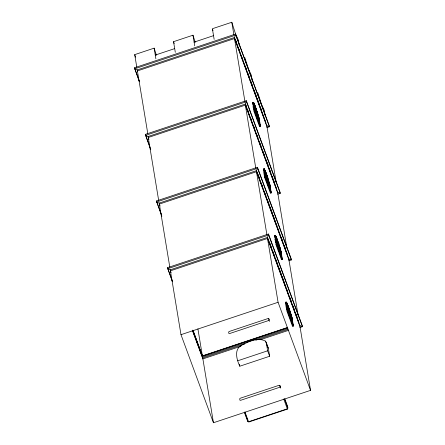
<?xml version="1.0" encoding="UTF-8"?>
<svg xmlns="http://www.w3.org/2000/svg" width="445" height="445" viewBox="0 0 445 445"><rect width="100%" height="100%" fill="white"/><g stroke="black" fill="none" stroke-linecap="round" stroke-linejoin="round"><path stroke-width="0.67" d="M275.093 235.283L280.901 251.72L279.955 247.387L277.096 238.959L275.627 235.655L274.621 235.438L274.654 236.228L275.349 236.134L275.322 235.411L274.621 235.438M285.673 302.183L286.369 302.155L286.402 302.878L285.707 302.973L285.673 302.183L286.68 302.4L289.128 308.363L291.675 316.551L292.026 318.136L291.475 318.626M264.258 168.978L264.197 169.895L264.258 168.978L263.557 169L263.596 169.79L264.564 169.222L264.03 168.844L263.679 169.412M286.369 302.155L288.015 305.882L287.526 306.049L286.619 303.245L290.123 312.757L290.162 313.797M255.519 108.875L256.009 108.713L253.722 102.639L252.716 102.422L252.749 103.212L253.444 103.118L253.411 102.395L253.35 103.312L258.567 117.463M286.586 302.667L286.463 302.277L285.99 302.433M258.734 117.547L258.99 118.704L258.044 114.371L255.191 105.943L253.722 102.639L252.716 102.422M263.98 169.651L264.28 170.251L264.502 170.068L264.58 170.847L265.07 170.685L264.564 169.222L263.557 169M244.405 412.398L247.709 421.365L249 421.916L287.209 409.172L287.854 407.976L287.603 406.48L284.772 398.798M256.292 113.709L256.709 113.547L256.125 112.696L255.792 110.677L256.242 110.683L257.488 118.181L256.687 118.815M254.251 109.097L259.969 124.711L259.836 125.306L259.018 118.971L253.049 102.628L252.832 102.828L253.5 103.24L254.74 110.738L253.778 110.916L259.613 126.692L260.414 126.057L259.174 118.559L253.656 103.485L253.433 103.668L253.739 104.269L254.34 103.874L253.505 102.517M268.107 185.203L268.329 184.758L267.089 177.26L266.638 177.255L267.84 184.514L265.281 177.577M281.524 259.708L282.097 259.513L276.262 243.743L274.982 236.028L275.411 236.256L276.651 243.754L275.689 243.932L278.598 251.831L279.393 251.197L278.153 243.699L277.702 243.693L278.904 250.952L279.393 251.197M286.63 310.037L285.462 302.967L286.029 302.772L286.458 303.001L287.698 310.499L286.736 310.677L289.645 318.576L290.446 317.941L289.205 310.443L288.749 310.438L289.951 317.697L290.446 317.941M289.884 319.16L292.571 326.452L293.144 326.257L293.372 325.818L292.131 318.32L286.313 302.639M259.969 124.711L253.739 106.772M266.844 177.472L267.273 177.694L268.513 185.192L268.207 185.454L268.341 184.859L267.673 183.507L267.807 181.643M278.82 250.446L281.746 258.322L281.54 255.703L275.561 239.282L278.704 247.07L278.286 247.231L278.748 247.459L278.314 247.414L279.149 249.779L278.737 249.94M289.745 315.077L286.697 306.533L289.662 314.576L289.995 316.595M255.958 111.684L256.426 111.117L256.003 110.888L256.242 110.683M267.184 179.19L264.08 170.318L264.347 169.818L263.345 169.784M278.119 246.219L278.537 246.057L275.144 236.751L275.411 236.256M278.164 245.117L277.869 244.706L278.336 244.133L277.908 243.905L278.153 243.699M286.191 303.501L286.458 303.001M289.25 313.469L289.667 313.308L289 311.951L289.205 310.443M287.209 409.172L287.854 407.976L284.55 399.009M258.133 117.13L258.712 116.785L258.701 117.636M264.347 169.094L267.011 175.185L269.709 184.708M291.091 316.89L291.675 316.551L291.948 318.464L286.146 302.027M265.409 172.866L266.032 172.521L266.06 173.622M276.473 239.304L276.289 238.125L276.473 239.304L277.096 238.959L276.44 239.065M288.015 305.882L287.487 305.81M248.444 421.788L287.47 408.771M257.922 114.504L257.349 114.499L257.928 115.567M280.901 251.72L279.955 247.387L279.254 247.515L279.071 246.013L275.266 235.894L281.079 251.575L282.319 259.073L282.097 259.513L281.885 258.228M264.664 173.856L264.942 173.578M278.653 248.171L278.932 247.887L278.481 248.421L281.624 256.209M253.06 102.951L252.86 103.474L252.832 102.828L253.628 102.906M286.007 302.389L285.818 303.24M258.912 118.787L259.174 118.559L258.717 118.554L259.018 118.971M269.759 185.37L270.015 185.137L264.202 169.456L264.28 170.251M291.87 318.548L292.131 318.32L291.675 318.314L292.793 325.067L290.301 317.747M252.821 105.131L252.499 103.207L253.071 103.012L254.434 110.994L254.74 110.738M256.426 111.117L257.577 118.782M278.336 244.133L279.577 251.631L279.271 251.887L279.187 251.386M292.309 320.75L289.539 313.903L292.092 320.839L292.059 319.237L286.029 302.772L287.392 310.76L287.698 310.499M289.384 310.877L290.63 318.375L290.324 318.637L290.24 318.13L292.793 325.067M268.769 318.603L269.014 320.1L268.374 320.623L229.609 333.555L228.875 333.489L228.624 331.992L229.264 331.469L268.029 318.542L268.769 318.603L269.242 319.883M279.816 385.348L280.066 386.844L279.427 387.367L240.662 400.3L239.922 400.233L239.677 398.737L240.317 398.214L279.082 385.287L279.816 385.348L280.528 387.272M256.771 112.652L256.732 111.606L253.656 103.485M264.998 171.859L265.226 171.692L267.089 176.748L268.19 181.076L268.769 181.087L265.849 172.471M256.009 108.713L255.53 108.764M287.147 406.797L287.603 406.48M256.732 111.606L255.764 109.309M278.236 244.272L277.43 241.891C278.32 240.578 279.888 245.178 278.392 244.744L279.071 246.013M287.337 304.87L289.734 312.412M268.19 181.076L267.579 178.184L266.85 176.882M278.392 244.744L275.872 237.107L275.644 237.285L276.245 236.89L275.411 235.533L274.938 235.689M257.193 112.824L257.16 111.528L256.487 111.728L257.204 114.037M267.267 177.043L268.007 178.111L267.334 178.311M291.564 316.734L290.118 311.289L289.445 311.489L288.638 309.114M257.349 114.499L256.915 113.113M268.519 182.255L264.046 169.334M279.582 248.688L275.349 236.412M256.342 112.607L253.316 104.241L256.259 112.101M259.502 123.282L259.335 122.269L259.769 122.319L253.4 104.747M256.954 116.329L253.85 107.456M255.981 114.905L257.121 117.341L254.184 109.481M255.052 112.385L254.267 109.987M254.434 110.994L254.351 110.493M256.426 113.113L259.302 122.091L259.769 122.319M253.967 107.401L257.16 116.256L256.743 116.418L257.327 117.269M256.826 116.924L257.243 116.762M254.418 110.11L256.993 117.936L257.488 118.181M256.559 113.258L258.884 119.56L253.366 103.702M256.626 112.874L259.185 119.978L259.518 122.002M267.573 180.848L270.365 188.58L264.413 172.337M267.506 182.494L267.918 182.333L264.497 172.844M267.634 181.899L267.884 183.418L264.864 175.052M267.773 185.982L270.46 193.269L271.033 193.08L271.255 192.635L270.015 185.137L269.564 185.131L270.766 192.39L270.894 191.795L264.947 175.553M267.056 179.786L267.473 179.624L267.172 179.207L267.406 180.614M264.647 172.971L267.551 181.393M264.141 170.162L269.859 185.548L269.731 186.143M264.63 172.087L270.198 187.573M264.897 174.49L270.56 189.776L270.599 191.378M281.129 254.601L281.173 253.5L275.144 236.751M281.257 254.006L275.227 237.257M275.394 238.27L275.31 237.764M275.844 240.979L275.761 240.472M279.032 250.357L276.011 241.991L282.319 259.073L281.83 258.829L279.338 251.508M278.904 250.952L276.095 242.497M276.262 243.51L276.178 243.003M278.247 245.623L278.498 247.142L275.711 239.404M279.065 249.272L278.653 249.434L278.948 249.851M274.982 236.028L281.173 253.5M289.3 312.368L286.491 303.913M289.384 312.874L286.274 304.002M293.01 324.978L292.293 322.035L292.727 322.08L286.357 304.508M286.53 305.52L286.447 305.014M292.76 323.459L286.808 307.217M290.084 317.101L287.359 309.153M290.168 317.608L287.142 309.242M287.392 310.76L287.225 309.748M289.133 311.361L289.217 311.862L286.274 303.685M286.841 306.655L289.167 312.963L289.584 312.802M289.623 314.409L289.539 313.903M290.034 315.511L289.617 315.672L290.285 317.029M286.252 303.345L292.059 319.237M289.701 315.149L289.456 313.397L292.265 321.852L292.727 322.08M136.804 67.29L134.713 54.635L154.131 48.155L156.395 55.236M175.308 52.321L173.55 41.68L192.969 35.205L195.233 42.281M239.288 45.852L238.297 39.866L235.511 33.831L231.806 22.25L212.387 28.725L214.145 39.366M155.277 55.085L174.696 48.611M194.115 42.13L213.533 35.656M139.413 81.824L134.457 67.796L235.477 34.104L269.253 125.746L269.425 126.775L266.8 127.648M137.405 70.922L234.504 38.537L266.967 126.614M150.738 149.704L145.298 134.379L246.324 100.681L280.1 192.323L280.272 193.353L277.647 194.231M255.803 168.277L245.184 104.13L277.647 192.207L280.272 193.353L246.497 101.71L145.47 135.408L148.09 136.515L245.184 104.13L246.497 101.71L246.324 100.681M253.661 103.93L254.134 103.774M254.529 106.049L255.191 105.943L254.562 106.288L253.962 104.091M161.858 216.287L156.417 200.962L257.444 167.27L291.219 258.912L291.392 259.936L288.766 260.815M266.922 234.865L256.303 170.713L288.766 258.79L291.392 259.936L257.611 168.293L156.59 201.991L159.204 203.098L256.303 170.713L257.611 168.293L257.444 167.27M268.513 185.192L267.534 185.393L264.625 177.499L265.587 177.316L264.347 169.818M268.847 183.429L269.559 183.368L269.909 184.959L267.584 179.596M172.426 281.735L167.465 267.706L268.491 234.014L302.266 325.657L302.439 326.686L299.813 327.559M275.572 236.946L276.045 236.79L276.912 238.904L279.833 247.52M279.911 249.868L280.623 249.801L280.973 251.392M299.813 325.534L302.439 326.686L268.663 235.038L167.637 268.736L170.257 269.842L267.35 237.458L299.813 325.534L310.543 390.365L213.45 422.75L180.987 334.673L278.081 302.289L267.35 237.458L268.663 235.038L268.491 234.014M286.619 303.69L287.298 303.635L286.697 304.03L286.619 303.245M287.676 327.498L202.392 355.944L193.08 330.685M287.687 327.559L202.403 356.006L192.852 330.101M192.768 330.379L202.553 356.935L287.843 328.488M213.45 422.75L202.72 357.919L244.706 343.918M255.858 340.197L288.004 329.472M240.934 346.216L202.881 358.909L192.379 330.413M260.614 339.652L288.822 330.246M237.769 360.767L267.64 350.805L266.288 342.606L265.504 341.126C258.356 337.221 249.589 341.159 242.964 344.552C233.525 348.296 236.456 359.054 239.777 366.218L269.653 356.25L268.296 348.057L266.288 342.606M281.746 258.322L280.628 251.57L281.079 251.575M257.672 118.615L257.277 118.604L256.96 116.673M279.187 251.62L279.577 251.631M290.235 318.364L290.63 318.375M270.182 188.852L270.61 188.897L264.564 172.465M281.246 255.291L281.674 255.335L275.627 238.898M264.03 168.844L264.286 169.701M249 421.916L247.709 421.365L247.465 419.869M244.956 101.699L234.337 37.547L137.244 69.932L134.624 68.825L235.65 35.133L234.337 37.547L266.8 125.624L269.425 126.775L235.477 34.104M256.376 114.215L256.843 114.443L256.409 114.398L256.704 114.81M270.148 188.669L270.61 188.897M281.212 255.107L281.674 255.335M289.333 313.975L289.801 314.203L289.367 314.159L289.662 314.576M259.919 125.813L260.414 126.057L254.334 109.603M270.766 192.39L271.255 192.635L268.107 184.063M292.877 325.573L293.372 325.818L287.292 309.364M275.411 235.533L276.962 239.137M264.169 169.245L265.07 170.685M275.233 235.683L275.533 235.922L274.409 236.223L274.621 237.508M292.026 318.136L291.675 316.551M253.483 105.254L253.784 105.671M253.934 107.963L256.787 115.316M255.792 110.677L256.459 112.029M256.581 114.142L256.876 114.56M258.801 119.06L259.101 119.471M258.884 119.56L259.185 119.978M257.21 117.847L255.981 111.806M264.08 170.318L264.464 171.242M264.58 173.35L264.881 173.767M266.805 178.267L267.389 179.118L266.972 179.279L267.556 180.125L267.139 180.292L267.439 180.703M265.031 176.059L265.326 176.476M269.564 185.131L269.859 185.548M270.109 187.067L267.323 179.329M268.424 185.365L268.124 184.948L269.753 189.364M270.56 189.776L267.74 181.86M277.702 243.693L278.081 244.617M280.628 251.57L280.923 251.987M286.892 307.723L287.192 308.14M288.749 310.438L289.417 311.789M289.167 312.963L289.751 313.814M291.675 318.314L291.976 318.731M292.092 320.839L292.476 321.763M267.089 176.748L266.366 175.458L266.85 175.185L267.862 178.178M289.2 309.931L288.477 308.635L288.961 308.368L289.773 310.76M277.914 243.32L278.637 244.622M289.445 311.489L290.123 312.757M289.873 312.874L290.307 314.259L291.002 314.131L290.986 315.577M267.773 347.067L268.296 348.057M286.463 302.277L287.092 303.534M254.351 104.302L255.002 105.888M264.981 170.352L265.899 172.705M256.476 112.379L258.545 117.469M264.224 171.331L263.707 170.057L264.18 171.342M277.352 242.853L278.131 244.761M279.16 247.303L280.712 251.125L279.744 247.353M288.922 310.871L290.212 314.053M290.73 315.321L291.503 317.229M235.922 40.751L236.634 42.692M239.021 49.173L239.738 51.114M242.124 57.589L242.842 59.535M245.228 66.01L246.424 69.248M247.854 73.136L249.528 77.669M250.958 81.552L252.627 86.085M254.062 89.973L256.209 95.803M257.166 98.389L259.313 104.219M260.269 106.811L261.46 110.049M234.888 38.504L265.921 122.692M255.202 106.433L257.744 113.926M253.355 102.878L259.068 118.376L258.712 116.785M253.316 103.919L256.175 111.595M256.476 112.752L259.268 120.484M253.8 106.388L259.435 121.496M253.884 106.895L256.359 113.497M256.899 115.277L259.63 122.687M257.01 115.967L259.713 123.193M257.093 116.468L259.88 124.205M257.344 117.986L259.902 125.09M257.427 118.492L259.518 124.172M257.51 118.999L259.836 125.306M254.351 110.727L260.186 126.497M267.506 163.254L268.224 165.201M245.573 104.097L246.285 106.038M247.481 109.275L248.199 111.217M250.585 117.697L251.303 119.638M253.689 126.113L254.879 129.35M256.793 134.535L257.983 137.772M259.891 142.951L261.087 146.188M262.995 151.372L264.669 155.906M266.099 159.788L267.773 164.322M269.203 168.21L270.872 172.743M272.307 176.632L273.024 178.573M273.736 180.514L274.454 182.456M245.495 104.436L276.768 189.275M277.808 193.197L245.345 105.115L148.252 137.499L148.969 139.446M264.502 170.068L268.007 179.58M264.069 169.634L269.837 185.287M264.063 170.168L267.017 178.178M267.239 178.823L269.943 186.055M264.48 171.959L267.267 179.697M267.656 181.354L269.748 187.028M265.014 175.174L270.643 190.282M265.098 175.68L267.801 182.912M268.024 183.557L270.727 190.788M265.348 177.199L270.977 192.301M258.122 174.562L259.318 177.805M261.226 182.984L262.416 186.221M264.33 191.406L265.999 195.939M267.434 199.822L269.103 204.355M270.059 206.947L272.207 212.777M273.158 215.363L274.354 218.606M275.071 220.548L275.783 222.489M276.262 223.785L276.979 225.726M278.175 228.964L278.887 230.911M281.273 237.385L282.469 240.623M284.377 245.807L285.573 249.044M256.615 171.019L287.648 255.213M288.927 259.78L256.465 171.703L159.371 204.088L160.083 206.029M275.127 236.601L278.086 244.711M278.303 245.262L281.006 252.487M278.386 245.768L281.09 252.994M278.72 247.787L281.429 255.018M278.804 248.293L281.54 255.703M275.644 239.788L278.615 247.826M276.078 241.613L281.707 256.715M276.161 242.113L281.791 257.221M279.254 251.002L281.958 258.233M276.495 244.138L278.587 249.817M278.837 252.415L281.301 259.101M269.648 242.603L271.328 247.203M272.752 251.024L274.899 256.854M275.856 259.446L278.014 265.337M278.959 267.862L281.118 273.753M282.069 276.345L283.265 279.582M283.971 281.463L284.689 283.404M285.173 284.761L285.89 286.708M287.075 289.884L287.798 291.887M289.701 297.004L291.369 301.538M292.804 305.426L294.484 310.02M295.908 313.847L297.11 317.146M267.901 238.414L298.934 322.603M299.974 326.524L267.512 238.448L170.418 270.833L171.136 272.774M287.959 305.648L289.934 311.328M286.396 303.156L290.646 314.687M289.378 312.101L292.143 319.738M289.517 313.019L292.226 320.244M286.758 306.149L289.317 313.258M289.856 315.038L292.588 322.447M289.968 315.728L292.671 322.953M287.209 308.858L292.843 323.966M290.385 318.253L292.86 324.85M287.309 310.488L293.144 326.257M287.626 311.389L289.256 315.805M278.081 302.289L310.543 390.365M269.014 320.1L269.486 321.379M265.504 341.126L267.512 346.572M267.64 350.805L269.653 356.25M280.066 386.844L280.539 388.123M283.726 399.032L287.309 408.749M137.722 71.228L137.244 69.932L147.751 133.405M134.457 67.796L139.485 81.446M145.298 134.379L150.093 147.378M244.956 411.959L248.538 421.682M244.633 412.187L247.225 419.229M156.417 200.962L161.207 213.962M170.735 271.139L170.257 269.842L180.987 334.673M192.691 330.718L202.72 357.919M167.465 267.706L172.499 281.357M255.68 109.353L256.003 110.304M277.43 241.891L277.752 242.842M212.593 29.37L213.005 30.655M173.55 41.68L174.167 43.61M134.713 54.635L135.536 57.21M256.976 111.567L258.606 116.974M268.685 180.915L269.648 184.686L269.559 183.368M265.148 115.656L264.269 110.327L261.482 104.297L257.777 92.71L258.545 97.366M266.8 125.624L276.295 182.984M288.766 258.79L298.144 315.472M277.647 192.207L286.914 248.21M259.229 120.717L259.441 122.002M259.658 123.287L259.869 124.572M281.034 253.088L281.246 254.373M281.457 255.658L281.668 256.943M292.187 320.478L292.404 321.763M292.615 323.048L292.827 324.333M269.865 186.01L270.076 187.295M270.287 188.58L270.499 189.865M270.821 191.795L271.033 193.08L265.198 177.305L263.918 169.595M252.276 81.079L251.28 75.099L248.494 69.064L244.789 57.483L245.673 62.801M256.109 111.534L256.303 112.841M256.531 114.104L256.732 115.411M277.908 243.905L278.108 245.212M278.32 246.146L278.531 247.782M278.77 248.855L278.959 250.351M289.867 315.911L290.112 317.741M253.033 106.416L253.244 107.701M253.461 108.986L253.672 110.271M274.838 238.793L275.049 240.078M275.26 241.362L275.472 242.647M263.668 171.714L264.625 177.499M231.806 22.25L233.898 34.905M192.969 35.205L194.726 45.841M239.438 364.166L239.777 366.218M154.131 48.155L155.889 58.796M197.903 328.838L202.553 356.935M159.204 203.098L169.829 267.25M148.09 136.515L158.709 200.662M275.322 235.411L275.349 236.134M274.743 235.844L274.771 236.495M253.188 102.267L253.222 103.051"/></g></svg>
